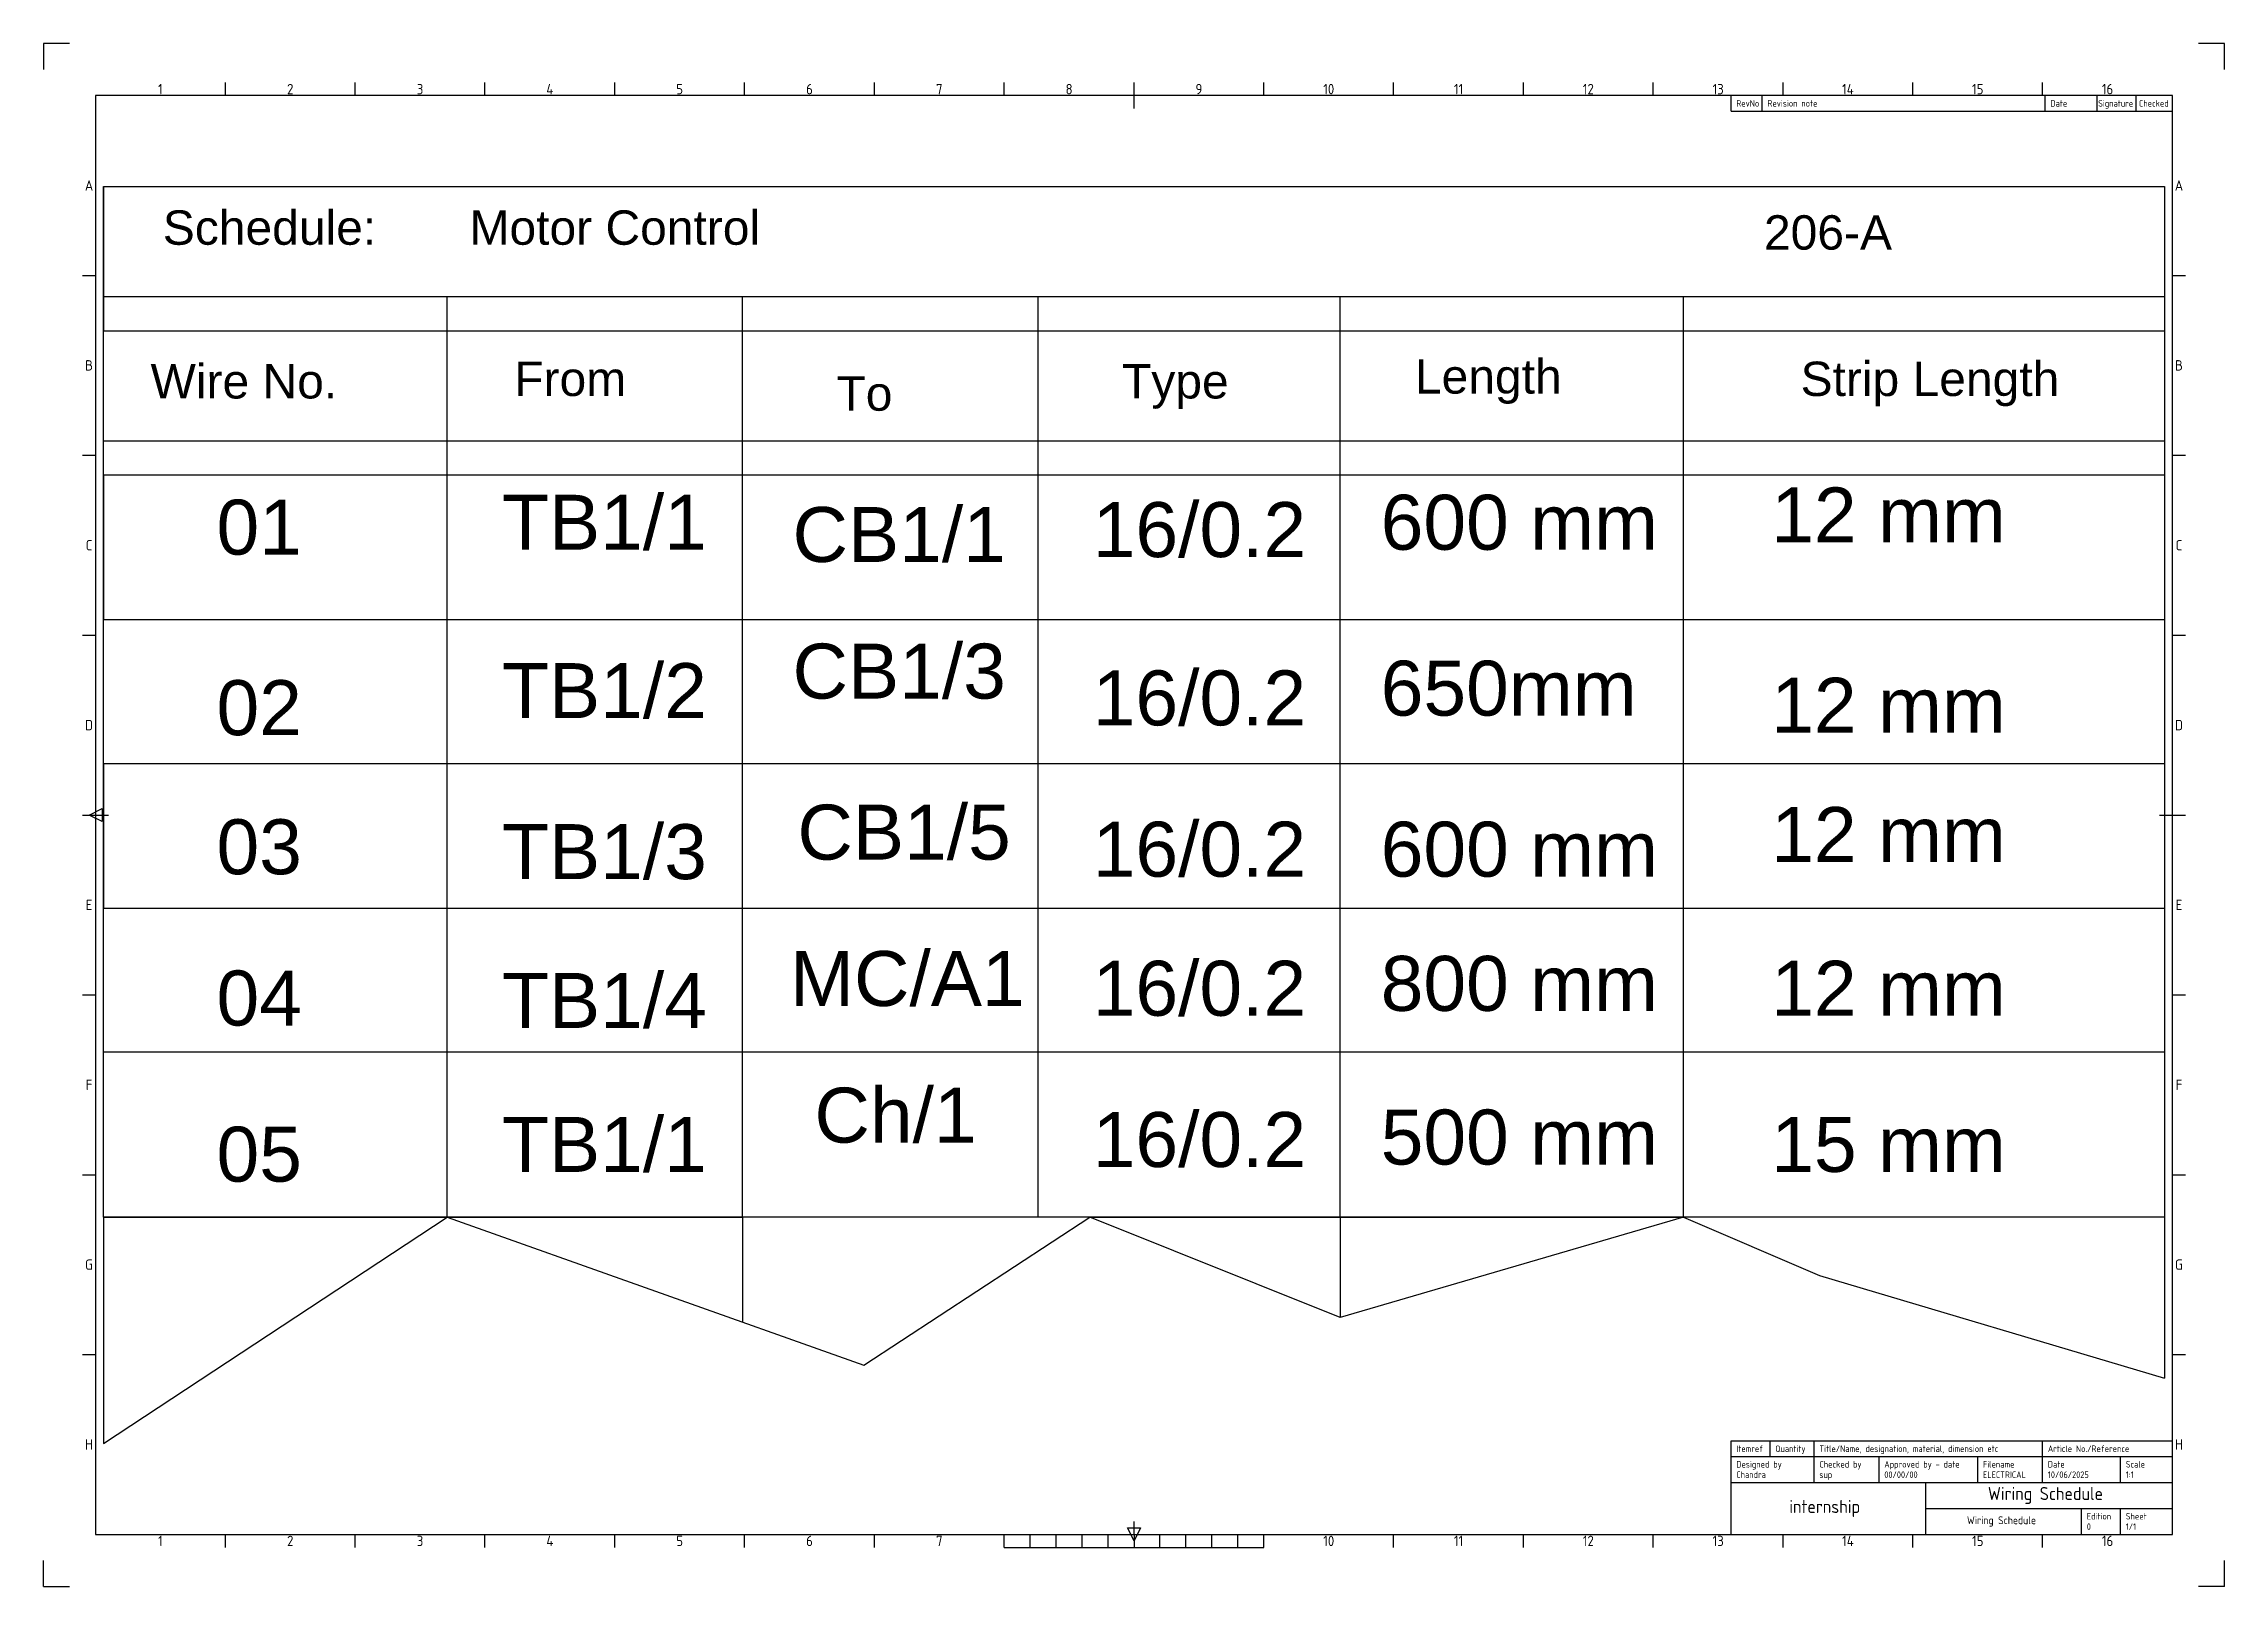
# Paper-space layout 'ISO A1 Layout' of a CAD drawing. Header units: millimetres. Extents: x 0 to 840, y 0 to 594.
# The model-space entities are those that its viewports show. They can reach past a viewport. Long polylines and large blocks are cut down to what shows.
import ezdxf
from ezdxf.enums import TextEntityAlignment as Align

# ---------------------------------------------------------------- set-up
doc = ezdxf.new("R2010")
doc.units = ezdxf.units.MM
doc.layers.add('Title Block', color=7, linetype='Continuous')
doc.styles.add('ISO Proportional', font='isocp.shx')
doc.styles.get("Standard").update_dxf_attribs({"font": 'arial.ttf'})

# ---------------------------------------------------------------- blocks, each defined once
blk = doc.blocks.new('ISO A1 title block')
at = {"layer": 'Title Block'}
for p, q in [((10, 594), (0, 594)), ((0, 594), (0, 584)), ((840, 594), (830, 594)), ((840, 584), (840, 594)), ((820, 574), (20, 574)), ((20, 574), (20, 20)), ((70, 574), (70, 579)), ((120, 574), (120, 579)), ((170, 574), (170, 579)), ((220, 574), (220, 579)), ((270, 574), (270, 579)), ((320, 574), (320, 579)), ((370, 574), (370, 579)), ((420, 569), (420, 579)), ((470, 574), (470, 579)), ((520, 574), (520, 579)), ((570, 574), (570, 579)), ((620, 574), (620, 579)), ((650, 568), (650, 574)), ((662, 568), (662, 574)), ((670, 574), (670, 579)), ((720, 574), (720, 579)), ((770, 574), (770, 579)), ((771, 568), (771, 574)), ((791, 568), (791, 574)), ((806, 568), (806, 574)), ((820, 20), (820, 574)), ((650, 568), (820, 568)), ((15, 504.75), (20, 504.75)), ((820, 504.75), (825, 504.75)), ((15, 435.5), (20, 435.5)), ((820, 435.5), (825, 435.5)), ((15, 366.25), (20, 366.25)), ((820, 366.25), (825, 366.25)), ((15, 297), (25, 297)), ((17.5, 297), (22.5, 299.5)), ((22.5, 294.5), (17.5, 297)), ((22.5, 299.5), (22.5, 294.5)), ((815, 297), (825, 297)), ((15, 227.75), (20, 227.75)), ((820, 227.75), (825, 227.75)), ((15, 158.5), (20, 158.5)), ((820, 158.5), (825, 158.5)), ((15, 89.25), (20, 89.25)), ((820, 89.25), (825, 89.25)), ((650, 56), (820, 56)), ((650, 50), (650, 56)), ((665, 50), (665, 56)), ((682, 50), (682, 56)), ((770, 50), (770, 56)), ((650, 50), (820, 50)), ((650, 20), (650, 50)), ((682, 40), (682, 50)), ((707, 40), (707, 50)), ((745, 40), (745, 50)), ((770, 40), (770, 50)), ((800, 40), (800, 50)), ((650, 40), (820, 40)), ((725, 20), (725, 40)), ((725, 30), (820, 30)), ((785, 20), (785, 30)), ((800, 20), (800, 30)), ((20, 20), (820, 20)), ((70, 15), (70, 20)), ((120, 15), (120, 20)), ((170, 15), (170, 20)), ((220, 15), (220, 20)), ((270, 15), (270, 20)), ((320, 15), (320, 20)), ((370, 15), (370, 20)), ((380, 15), (380, 20)), ((390, 15), (390, 20)), ((400, 15), (400, 20)), ((410, 15), (410, 20)), ((417.5, 22.5), (422.5, 22.5)), ((420, 17.5), (417.5, 22.5)), ((420, 20), (420, 25)), ((422.5, 22.5), (420, 17.5)), ((420, 20), (420, 15)), ((430, 15), (430, 20)), ((440, 15), (440, 20)), ((450, 15), (450, 20)), ((460, 15), (460, 20)), ((470, 15), (470, 20)), ((520, 15), (520, 20)), ((570, 15), (570, 20)), ((620, 15), (620, 20)), ((670, 15), (670, 20)), ((720, 15), (720, 20)), ((770, 15), (770, 20)), ((0, 0), (0, 10)), ((370, 15), (470, 15)), ((840, 0), (840, 10)), ((0, 0), (10, 0)), ((840, 0), (830, 0))]:
    blk.add_line(p, q, dxfattribs=at)
at = {"layer": 'Title Block', "style": 'ISO Proportional'}
for s, p in [('1', (45, 576.5)), ('2', (95, 576.5)), ('3', (145, 576.5)), ('4', (195, 576.5)), ('5', (245, 576.5)), ('6', (295, 576.5)), ('7', (345, 576.5)), ('8', (395, 576.5)), ('9', (445, 576.5)), ('10', (495, 576.5)), ('11', (545, 576.5)), ('12', (595, 576.5)), ('13', (645, 576.5)), ('14', (695, 576.5)), ('15', (745, 576.5)), ('16', (795, 576.5)), ('A', (17.5, 539.375)), ('A', (822.5, 539.375)), ('B', (17.5, 470.125)), ('B', (822.5, 470.125)), ('C', (17.5, 400.875)), ('C', (822.5, 400.875)), ('D', (17.5, 331.625)), ('D', (822.5, 331.625)), ('E', (17.5, 262.375)), ('E', (822.5, 262.375)), ('F', (17.5, 193.125)), ('F', (822.5, 193.125)), ('G', (17.5, 123.875)), ('G', (822.5, 123.875)), ('H', (17.5, 54.625)), ('H', (822.5, 54.625)), ('1', (45, 17.5)), ('2', (95, 17.5)), ('3', (145, 17.5)), ('4', (195, 17.5)), ('5', (245, 17.5)), ('6', (295, 17.5)), ('7', (345, 17.5)), ('10', (495, 17.5)), ('11', (545, 17.5)), ('12', (595, 17.5)), ('13', (645, 17.5)), ('14', (695, 17.5)), ('15', (745, 17.5)), ('16', (795, 17.5))]:
    blk.add_text(s, height=4, dxfattribs=at).set_placement(p, align=Align.MIDDLE)
for s, p in [('RevNo', (652, 571)), ('Revision note', (664, 571)), ('Date', (773, 571)), ('Signature', (791.361, 571)), ('Checked', (807.083, 571)), ('Itemref', (652, 53)), ('Quantity', (667, 53)), ('Title/Name, designation, material, dimension etc', (684, 53)), ('Article No./Reference', (772, 53)), ('Designed by', (652, 47)), ('Checked by', (684, 47)), ('Approved by - date', (709, 47)), ('Filename', (747, 47)), ('Date', (772, 47)), ('Scale', (802, 47)), ('Edition', (787, 27)), ('Sheet', (802, 27))]:
    blk.add_text(s, height=2.5, dxfattribs=at).set_placement(p, align=Align.MIDDLE_LEFT)
at = {"layer": 'Title Block', "style": 'ISO Proportional', "flags": 8}
for tag, p in [('DESIGNED_BY', (652, 43)), ('CHECKED_BY', (684, 43)), ('APPROVED_BY_DATE', (709, 43)), ('FILENAME', (747, 43)), ('DATE', (772, 43)), ('SCALE', (802, 43)), ('EDITION', (787, 23)), ('SHEET', (802, 23))]:
    blk.add_attdef(tag, text='', height=2.5, dxfattribs=at).set_placement(p, align=Align.MIDDLE_LEFT)
for tag, height, p in [('TITLE', 5, (772.5, 35)), ('OWNER', 5, (687.5, 30)), ('DRAWING_NUMBER', 3, (755, 25))]:
    blk.add_attdef(tag, text='', height=height, dxfattribs=at).set_placement(p, align=Align.MIDDLE)

msp = doc.modelspace()

# ---------------------------------------------------------------- linework, layer by layer
for p, q in [((1235.8, 2254.1), (1235.8, 2044.1)), ((2165.8, 2254.1), (2595.8, 2254.1)), ((1235.8, 2044.1), (1235.8, 2094.1)), ((1235.8, 2094.1), (4235.8, 2094.1)), ((1735.8, 754.1), (1735.8, 2094.1)), ((2165.8, 754.1), (2165.8, 2094.1)), ((2595.8, 2094.1), (2595.8, 754.1)), ((3035.8, 754.1), (3035.8, 2094.1)), ((3535.8, 754.1), (3535.8, 2094.1)), ((1235.8, 2044.1), (4235.8, 2044.1)), ((4235.8, 2044.1), (4235.8, 1834.1)), ((1235.8, 1834.1), (1235.8, 1884.1)), ((1235.8, 1884.1), (4235.8, 1884.1)), ((4235.8, 1834.1), (1235.8, 1834.1)), ((1235.8, 1834.1), (1235.8, 1624.1)), ((1235.8, 1624.1), (4235.8, 1624.1)), ((4235.8, 1624.1), (4235.8, 1414.1)), ((4235.8, 1414.1), (1235.8, 1414.1)), ((1235.8, 1414.1), (1235.8, 1204.1)), ((1235.8, 1204.1), (4235.8, 1204.1)), ((4235.8, 1204.1), (4235.8, 994.1)), ((4235.8, 994.1), (1235.8, 994.1)), ((1235.8, 754.1), (1735.8, 754.1)), ((1235.8, 754.1), (1235.8, 424.8)), ((1235.8, 424.8), (1735.8, 754.1)), ((1735.8, 754.1), (2165.8, 754.1)), ((1735.8, 754.1), (2342.6, 539)), ((2165.8, 754.1), (2165.8, 601.7)), ((2342.6, 539), (2671.5, 754.1)), ((2671.5, 754.1), (3535.8, 754.1)), ((3035.8, 608), (2671.5, 754.1)), ((3535.8, 754.1), (3035.8, 754.1)), ((3035.8, 754.1), (3035.8, 608)), ((3535.8, 754.1), (3035.8, 608)), ((3285.8, 754.1), (3535.8, 754.1)), ((4235.8, 754.1), (3535.8, 754.1)), ((3535.8, 754.1), (3733.5, 669.2)), ((4235.8, 754.1), (4235.8, 520)), ((3733.5, 669.2), (4235.8, 520))]:
    msp.add_line(p, q)
msp.add_lwpolyline([(1235.8, 2254.1), (4235.8, 2254.1), (4235.8, 754.1), (1235.8, 754.1)], close=True)

# ---------------------------------------------------------------- texts
for s, height, p in [('Schedule:       Motor Control ', 50, (1322, 2169.2)), ('206-A ', 50, (3652.8, 2162.1)), ('Length', 50, (3144.7, 1952.6)), ('Strip Length', 50, (3706.1, 1949.1)), ('Wire No.', 50, (1304.2, 1945.5)), ('From', 50, (1833.6, 1949.1)), ('To ', 50, (2302.6, 1927.7)), ('Type ', 50, (2718.3, 1945.5)), ('TB1/1', 80, (1815.9, 1725.4)), ('12 mm', 80, (3663.4, 1736)), ('01', 80, (1400.2, 1718.3)), ('CB1/1', 80, (2238.7, 1707.6)), ('16/0.2', 80, (2675.7, 1714.7)), ('600 mm', 80, (3094.9, 1725.4)), ('CB1/3', 80, (2238.7, 1508.8)), ('TB1/2', 80, (1815.9, 1480.4)), ('650mm', 80, (3094.9, 1484)), ('02', 80, (1400.2, 1455.6)), ('16/0.2', 80, (2675.7, 1469.8)), ('12 mm', 80, (3663.4, 1459.1)), ('03', 80, (1400.2, 1253.2)), ('CB1/5', 80, (2245.8, 1274.5)), ('16/0.2', 80, (2675.7, 1249.7)), ('12 mm', 80, (3663.4, 1271)), ('TB1/3', 80, (1815.9, 1246.1)), ('600 mm', 80, (3094.9, 1249.7)), ('MC/A1', 80, (2235.1, 1061.5)), ('04', 80, (1400.2, 1033.1)), ('TB1/4', 80, (1815.9, 1029.6)), ('16/0.2', 80, (2675.7, 1047.3)), ('800 mm', 80, (3094.9, 1054.4)), ('12 mm', 80, (3663.4, 1047.3)), ('Ch/1', 80, (2270.6, 862.7)), ('TB1/1', 80, (1815.9, 820.1)), ('16/0.2', 80, (2675.7, 827.2)), ('500 mm', 80, (3094.9, 830.8)), ('15 mm', 80, (3663.4, 820.1)), ('05', 80, (1400.2, 805.9))]:
    msp.add_text(s, height=height).set_placement(p)

psp = doc.layouts.new('ISO A1 Layout')

# ---------------------------------------------------------------- block references
at = {"layer": 'Title Block'}
ref = psp.add_blockref('ISO A1 title block', (0, 0), dxfattribs=at)
ref.add_attrib('CHECKED_BY', 'sup', dxfattribs={"height": 2.5, "style": 'ISO Proportional'}).set_placement((684, 43), align=Align.MIDDLE_LEFT)
ref.add_attrib('OWNER', 'internship ', dxfattribs={"height": 5, "style": 'ISO Proportional'}).set_placement((687.5, 30), align=Align.MIDDLE)
ref.add_attrib('DESIGNED_BY', 'Chandra ', dxfattribs={"height": 2.5, "style": 'ISO Proportional'}).set_placement((652, 43), align=Align.MIDDLE_LEFT)
ref.add_attrib('FILENAME', 'ELECTRICAL', dxfattribs={"height": 2.5, "style": 'ISO Proportional'}).set_placement((747, 43), align=Align.MIDDLE_LEFT)
ref.add_attrib('DRAWING_NUMBER', 'Wiring Schedule ', dxfattribs={"height": 3, "style": 'ISO Proportional'}).set_placement((755, 25), align=Align.MIDDLE)
ref.add_attrib('APPROVED_BY_DATE', '00/00/00', dxfattribs={"height": 2.5, "style": 'ISO Proportional'}).set_placement((709, 43), align=Align.MIDDLE_LEFT)
ref.add_attrib('TITLE', 'Wiring Schedule ', dxfattribs={"height": 5, "style": 'ISO Proportional'}).set_placement((772.5, 35), align=Align.MIDDLE)
ref.add_attrib('DATE', '10/06/2025', dxfattribs={"height": 2.5, "style": 'ISO Proportional'}).set_placement((772, 43), align=Align.MIDDLE_LEFT)
ref.add_attrib('EDITION', '0', dxfattribs={"height": 2.5, "style": 'ISO Proportional'}).set_placement((787, 23), align=Align.MIDDLE_LEFT)
ref.add_attrib('SHEET', '1/1', dxfattribs={"height": 2.5, "style": 'ISO Proportional'}).set_placement((802, 23), align=Align.MIDDLE_LEFT)
ref.add_attrib('SCALE', '1:1', dxfattribs={"height": 2.5, "style": 'ISO Proportional'}).set_placement((802, 43), align=Align.MIDDLE_LEFT)

# ---------------------------------------------------------------- viewports
at = {"layer": '0'}
psp.add_viewport(center=(420, 297), size=(800, 554), view_center_point=(2735.76, 1339.43), view_height=2093.6673, dxfattribs=at)

doc.saveas('drawing.dxf')
